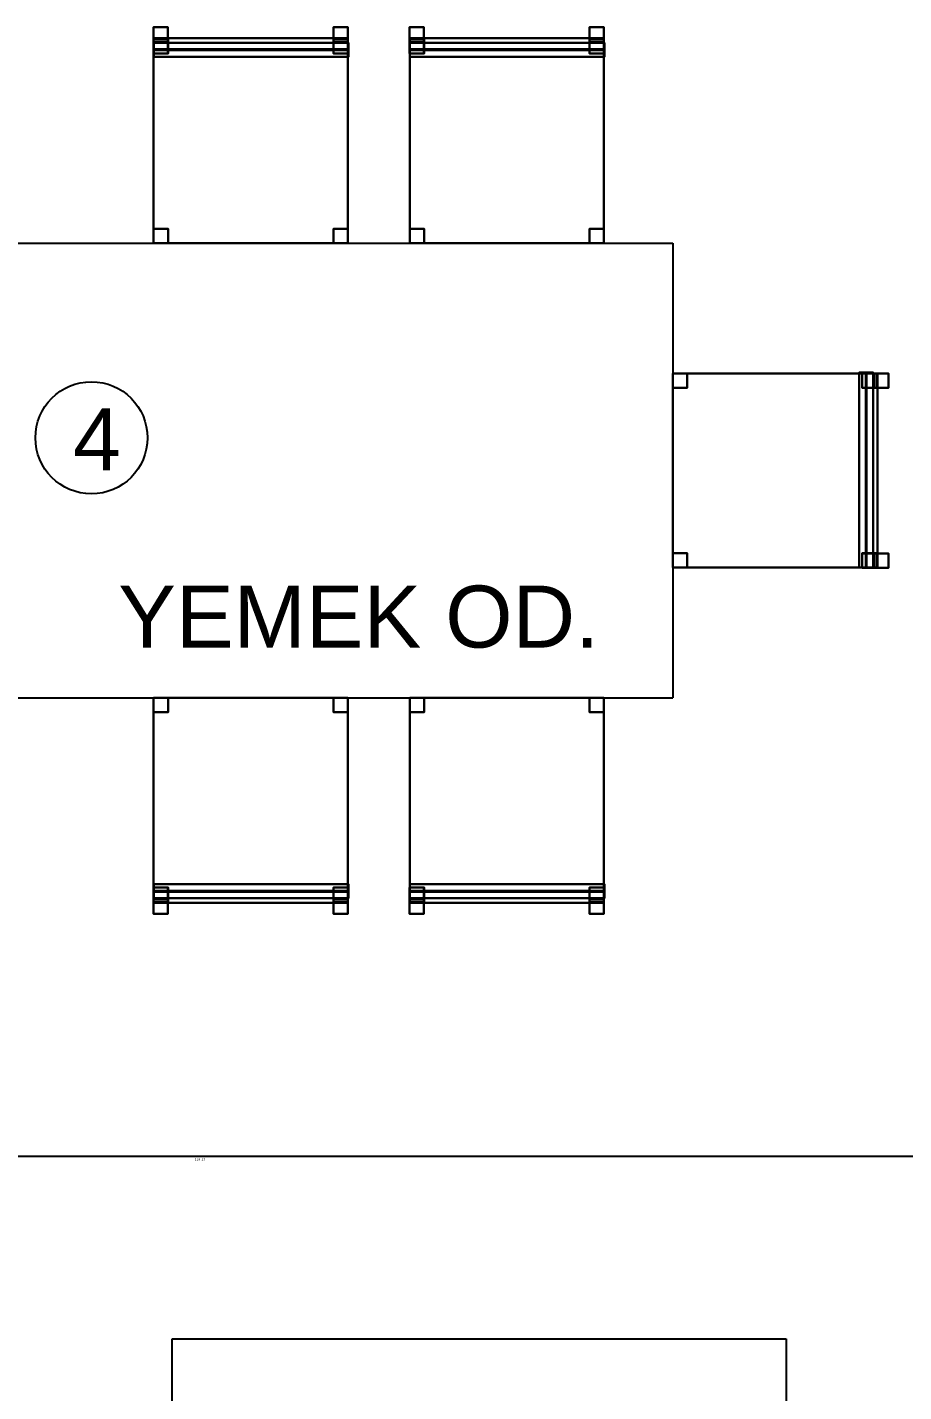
# Model space of a CAD drawing. Header units: millimetres. Extents: x 154 to 5560, y 36 to 724.
# Drawn here: x 4786.2 to 4839.1, y 266.2 to 348.5 of the extents above; entities that cross this region are included whole.
import ezdxf

# ---------------------------------------------------------------- set-up
doc = ezdxf.new("R2010")
doc.units = ezdxf.units.MM
doc.layers.add('MİMARİ PLAN', color=8, linetype='Continuous')
doc.styles.get("Standard").update_dxf_attribs({"font": 'arial.ttf'})
doc.styles.add('taho', font='tahoma.ttf')
doc.dimstyles.new('PATO', dxfattribs={"dimtxt": 0.15, "dimasz": 0.1, "dimexe": 0.02, "dimexo": 0, "dimgap": 0.1, "dimtad": 2, "dimzin": 1, "dimdsep": 46, "dimtxsty": 'taho', "dimblk": 'ARCHTICK', "dimcen": 0.1, "dimse1": 1, "dimse2": 1, "dimclrd": 256, "dimclre": 1, "dimclrt": 256, "dimadec": 0, "dimazin": 0, "dimtfac": 1, "dimtix": 1, "dimtmove": 0, "dimatfit": 3, "dimldrblk": 'ARCHTICK', "dimfxl": 1, "dimtolj": 1, "dimtzin": 0, "dimarcsym": 0})

# ---------------------------------------------------------------- blocks, each defined once
blk = doc.blocks.new('_ARCHTICK')
at = {"color": 0, "linetype": 'ByBlock', "const_width": 0.15}
blk.add_lwpolyline([(-0.5, -0.5), (0.5, 0.5)], dxfattribs=at)
blk = doc.blocks.new('*D261')
at = {"layer": 'Defpoints', "color": 0, "transparency": 16777216}
for p in [(4734.516, 290.415), (4858.684, 287.616), (4734.516, 280.371)]:
    blk.add_point(p, dxfattribs=at)
at = {"layer": 'MİMARİ PLAN', "lineweight": -2, "transparency": 16777216}
blk.add_line((4858.684, 280.371), (4734.516, 280.371), dxfattribs=at)
at = {"layer": 'MİMARİ PLAN', "lineweight": -2, "transparency": 16777216, "xscale": 0.1, "yscale": 0.1, "zscale": 0.1, "rotation": 180}
blk.add_blockref('_ARCHTICK', (4734.516, 280.371), dxfattribs=at)
at = {"layer": 'MİMARİ PLAN', "lineweight": -2, "transparency": 16777216, "xscale": 0.1, "yscale": 0.1, "zscale": 0.1}
blk.add_blockref('_ARCHTICK', (4858.684, 280.371), dxfattribs=at)
at = {"layer": 'MİMARİ PLAN', "transparency": 16777216, "insert": (4796.6, 280.195), "char_height": 0.15, "attachment_point": 5, "style": 'taho'}
blk.add_mtext('\\A1;124.17', dxfattribs=at)

msp = doc.modelspace()

# ---------------------------------------------------------------- linework, layer by layer
at = {"layer": 'MİMARİ PLAN'}
for p, q in [((4785.235, 335.479, -8.637), (4825.129, 335.479, -8.637)), ((4825.129, 335.479, -8.637), (4825.129, 308.052, -8.637)), ((4785.235, 308.052, -8.637), (4825.129, 308.052, -8.637)), ((4794.914, 249.432), (4794.914, 269.379)), ((4794.914, 269.379), (4831.967, 269.379)), ((4831.967, 269.379), (4831.967, 249.432))]:
    msp.add_line(p, q, dxfattribs=at)
msp.add_circle((4790.044, 323.739), 3.381, dxfattribs=at)
for points in [[(4794.66, 348.506, -8.718), (4794.66, 347.793, -19.162), (4793.788, 347.793, -19.162), (4793.788, 348.506, -8.718)], [(4793.788, 348.506, -8.718), (4793.788, 347.793, -19.162), (4793.788, 348.506, -8.718)], [(4793.788, 347.793, -19.162), (4793.788, 346.923, -19.103), (4793.788, 347.635, -8.658), (4793.788, 348.506, -8.718)], [(4793.788, 348.506, -8.718), (4793.788, 348.506, -8.718), (4794.66, 348.506, -8.718)], [(4793.788, 348.506, -8.718), (4793.788, 347.635, -8.658), (4794.66, 347.635, -8.658), (4794.66, 348.506, -8.718)], [(4794.66, 347.635, -8.658), (4794.66, 346.923, -19.103), (4794.66, 347.793, -19.162), (4794.66, 348.506, -8.718)], [(4805.521, 348.506, -8.718), (4805.521, 347.793, -19.162), (4804.649, 347.793, -19.162), (4804.649, 348.506, -8.718)], [(4804.649, 348.506, -8.718), (4804.649, 347.793, -19.162), (4804.649, 348.506, -8.718)], [(4804.649, 347.793, -19.162), (4804.649, 346.923, -19.103), (4804.649, 347.635, -8.658), (4804.649, 348.506, -8.718)], [(4804.649, 348.506, -8.718), (4804.649, 348.506, -8.718), (4805.521, 348.506, -8.718)], [(4804.649, 348.506, -8.718), (4804.649, 347.635, -8.658), (4805.521, 347.635, -8.658), (4805.521, 348.506, -8.718)], [(4805.521, 347.635, -8.658), (4805.521, 346.923, -19.103), (4805.521, 347.793, -19.162), (4805.521, 348.506, -8.718)], [(4810.113, 348.506, -8.718), (4810.113, 347.793, -19.162), (4809.241, 347.793, -19.162), (4809.241, 348.506, -8.718)], [(4809.241, 348.506, -8.718), (4809.241, 347.793, -19.162), (4809.241, 348.506, -8.718)], [(4809.241, 347.793, -19.162), (4809.241, 346.923, -19.103), (4809.241, 347.635, -8.658), (4809.241, 348.506, -8.718)], [(4809.241, 348.506, -8.718), (4809.241, 348.506, -8.718), (4810.113, 348.506, -8.718)], [(4809.241, 348.506, -8.718), (4809.241, 347.635, -8.658), (4810.113, 347.635, -8.658), (4810.113, 348.506, -8.718)], [(4810.113, 347.635, -8.658), (4810.113, 346.923, -19.103), (4810.113, 347.793, -19.162), (4810.113, 348.506, -8.718)], [(4820.974, 348.506, -8.718), (4820.974, 347.793, -19.162), (4820.102, 347.793, -19.162), (4820.102, 348.506, -8.718)], [(4820.102, 348.506, -8.718), (4820.102, 347.793, -19.162), (4820.102, 348.506, -8.718)], [(4820.102, 347.793, -19.162), (4820.102, 346.923, -19.103), (4820.102, 347.635, -8.658), (4820.102, 348.506, -8.718)], [(4820.102, 348.506, -8.718), (4820.102, 348.506, -8.718), (4820.974, 348.506, -8.718)], [(4820.102, 348.506, -8.718), (4820.102, 347.635, -8.658), (4820.974, 347.635, -8.658), (4820.974, 348.506, -8.718)], [(4820.974, 347.635, -8.658), (4820.974, 346.923, -19.103), (4820.974, 347.793, -19.162), (4820.974, 348.506, -8.718)], [(4794.66, 347.793, -19.162), (4794.66, 346.923, -19.103), (4793.788, 346.923, -19.103), (4793.788, 347.793, -19.162)], [(4793.788, 347.635, -8.658), (4793.788, 346.923, -19.103), (4794.66, 346.923, -19.103), (4794.66, 347.635, -8.658)], [(4805.521, 347.844, -19.106), (4805.521, 347.844, -19.688), (4793.8, 347.844, -19.688), (4793.8, 347.844, -19.106)], [(4805.521, 347.844, -19.688), (4805.521, 335.479, -19.688), (4793.8, 335.479, -19.688), (4793.8, 347.844, -19.688)], [(4793.8, 347.844, -19.106), (4793.8, 347.844, -19.688), (4793.8, 347.844, -19.106)], [(4793.8, 347.844, -19.688), (4793.8, 335.479, -19.688), (4793.8, 335.479, -19.106), (4793.8, 347.844, -19.106)], [(4793.8, 347.844, -19.106), (4793.8, 347.844, -19.106), (4805.521, 347.844, -19.106)], [(4793.8, 347.844, -19.106), (4793.8, 335.479, -19.106), (4805.521, 335.479, -19.106), (4805.521, 347.844, -19.106)], [(4794.672, 347.793, -19.688), (4794.672, 347.793, -31.901), (4793.8, 347.793, -31.901), (4793.8, 347.793, -19.688)], [(4794.672, 347.793, -31.901), (4794.672, 346.921, -31.901), (4793.8, 346.921, -31.901), (4793.8, 347.793, -31.901)], [(4793.8, 347.793, -19.688), (4793.8, 347.793, -31.901), (4793.8, 347.793, -19.688)], [(4793.8, 347.793, -31.901), (4793.8, 346.921, -31.901), (4793.8, 346.921, -19.688), (4793.8, 347.793, -19.688)], [(4793.8, 347.793, -19.688), (4793.8, 347.793, -19.688), (4794.672, 347.793, -19.688)], [(4793.8, 347.793, -19.688), (4793.8, 346.921, -19.688), (4794.672, 346.921, -19.688), (4794.672, 347.793, -19.688)], [(4805.564, 347.575, -8.654), (4805.564, 347.179, -14.457), (4793.804, 347.179, -14.457), (4793.804, 347.575, -8.654)], [(4793.804, 347.575, -8.654), (4793.804, 347.179, -14.457), (4793.804, 347.575, -8.654)], [(4793.804, 347.179, -14.457), (4793.804, 346.73, -14.426), (4793.804, 347.126, -8.624), (4793.804, 347.575, -8.654)], [(4793.804, 347.575, -8.654), (4793.804, 347.575, -8.654), (4805.564, 347.575, -8.654)], [(4793.804, 347.575, -8.654), (4793.804, 347.126, -8.624), (4805.564, 347.126, -8.624), (4805.564, 347.575, -8.654)], [(4794.66, 346.923, -19.103), (4794.66, 346.923, -19.103), (4794.66, 346.923, -19.103), (4794.66, 347.793, -19.162)], [(4794.672, 346.921, -19.688), (4794.672, 346.921, -31.901), (4794.672, 347.793, -31.901), (4794.672, 347.793, -19.688)], [(4794.672, 346.921, -31.901), (4794.672, 346.921, -31.901), (4794.672, 346.921, -31.901), (4794.672, 347.793, -31.901)], [(4805.521, 347.793, -19.688), (4805.521, 347.793, -31.901), (4804.649, 347.793, -31.901), (4804.649, 347.793, -19.688)], [(4805.521, 347.793, -31.901), (4805.521, 346.921, -31.901), (4804.649, 346.921, -31.901), (4804.649, 347.793, -31.901)], [(4804.649, 347.793, -19.688), (4804.649, 347.793, -31.901), (4804.649, 347.793, -19.688)], [(4804.649, 347.793, -31.901), (4804.649, 346.921, -31.901), (4804.649, 346.921, -19.688), (4804.649, 347.793, -19.688)], [(4804.649, 347.793, -19.688), (4804.649, 347.793, -19.688), (4805.521, 347.793, -19.688)], [(4804.649, 347.793, -19.688), (4804.649, 346.921, -19.688), (4805.521, 346.921, -19.688), (4805.521, 347.793, -19.688)], [(4805.521, 347.793, -19.162), (4805.521, 346.923, -19.103), (4804.649, 346.923, -19.103), (4804.649, 347.793, -19.162)], [(4804.649, 347.635, -8.658), (4804.649, 346.923, -19.103), (4805.521, 346.923, -19.103), (4805.521, 347.635, -8.658)], [(4805.521, 335.479, -19.106), (4805.521, 335.479, -19.688), (4805.521, 347.844, -19.688), (4805.521, 347.844, -19.106)], [(4805.521, 335.479, -19.688), (4805.521, 335.479, -19.688), (4805.521, 335.479, -19.688), (4805.521, 347.844, -19.688)], [(4805.521, 346.921, -19.688), (4805.521, 346.921, -31.901), (4805.521, 347.793, -31.901), (4805.521, 347.793, -19.688)], [(4805.521, 346.921, -31.901), (4805.521, 346.921, -31.901), (4805.521, 346.921, -31.901), (4805.521, 347.793, -31.901)], [(4805.521, 346.923, -19.103), (4805.521, 346.923, -19.103), (4805.521, 346.923, -19.103), (4805.521, 347.793, -19.162)], [(4805.564, 347.126, -8.624), (4805.564, 346.73, -14.426), (4805.564, 347.179, -14.457), (4805.564, 347.575, -8.654)], [(4810.113, 347.793, -19.162), (4810.113, 346.923, -19.103), (4809.241, 346.923, -19.103), (4809.241, 347.793, -19.162)], [(4809.241, 347.635, -8.658), (4809.241, 346.923, -19.103), (4810.113, 346.923, -19.103), (4810.113, 347.635, -8.658)], [(4820.974, 347.844, -19.106), (4820.974, 347.844, -19.688), (4809.253, 347.844, -19.688), (4809.253, 347.844, -19.106)], [(4820.974, 347.844, -19.688), (4820.974, 335.479, -19.688), (4809.253, 335.479, -19.688), (4809.253, 347.844, -19.688)], [(4809.253, 347.844, -19.106), (4809.253, 347.844, -19.688), (4809.253, 347.844, -19.106)], [(4809.253, 347.844, -19.688), (4809.253, 335.479, -19.688), (4809.253, 335.479, -19.106), (4809.253, 347.844, -19.106)], [(4809.253, 347.844, -19.106), (4809.253, 347.844, -19.106), (4820.974, 347.844, -19.106)], [(4809.253, 347.844, -19.106), (4809.253, 335.479, -19.106), (4820.974, 335.479, -19.106), (4820.974, 347.844, -19.106)], [(4810.125, 347.793, -19.688), (4810.125, 347.793, -31.901), (4809.253, 347.793, -31.901), (4809.253, 347.793, -19.688)], [(4810.125, 347.793, -31.901), (4810.125, 346.921, -31.901), (4809.253, 346.921, -31.901), (4809.253, 347.793, -31.901)], [(4809.253, 347.793, -19.688), (4809.253, 347.793, -31.901), (4809.253, 347.793, -19.688)], [(4809.253, 347.793, -31.901), (4809.253, 346.921, -31.901), (4809.253, 346.921, -19.688), (4809.253, 347.793, -19.688)], [(4809.253, 347.793, -19.688), (4809.253, 347.793, -19.688), (4810.125, 347.793, -19.688)], [(4809.253, 347.793, -19.688), (4809.253, 346.921, -19.688), (4810.125, 346.921, -19.688), (4810.125, 347.793, -19.688)], [(4821.017, 347.575, -8.654), (4821.017, 347.179, -14.457), (4809.257, 347.179, -14.457), (4809.257, 347.575, -8.654)], [(4809.257, 347.575, -8.654), (4809.257, 347.179, -14.457), (4809.257, 347.575, -8.654)], [(4809.257, 347.179, -14.457), (4809.257, 346.73, -14.426), (4809.257, 347.126, -8.624), (4809.257, 347.575, -8.654)], [(4809.257, 347.575, -8.654), (4809.257, 347.575, -8.654), (4821.017, 347.575, -8.654)], [(4809.257, 347.575, -8.654), (4809.257, 347.126, -8.624), (4821.017, 347.126, -8.624), (4821.017, 347.575, -8.654)], [(4810.113, 346.923, -19.103), (4810.113, 346.923, -19.103), (4810.113, 346.923, -19.103), (4810.113, 347.793, -19.162)], [(4810.125, 346.921, -19.688), (4810.125, 346.921, -31.901), (4810.125, 347.793, -31.901), (4810.125, 347.793, -19.688)], [(4810.125, 346.921, -31.901), (4810.125, 346.921, -31.901), (4810.125, 346.921, -31.901), (4810.125, 347.793, -31.901)], [(4820.974, 347.793, -19.688), (4820.974, 347.793, -31.901), (4820.102, 347.793, -31.901), (4820.102, 347.793, -19.688)], [(4820.974, 347.793, -31.901), (4820.974, 346.921, -31.901), (4820.102, 346.921, -31.901), (4820.102, 347.793, -31.901)], [(4820.102, 347.793, -19.688), (4820.102, 347.793, -31.901), (4820.102, 347.793, -19.688)], [(4820.102, 347.793, -31.901), (4820.102, 346.921, -31.901), (4820.102, 346.921, -19.688), (4820.102, 347.793, -19.688)], [(4820.102, 347.793, -19.688), (4820.102, 347.793, -19.688), (4820.974, 347.793, -19.688)], [(4820.102, 347.793, -19.688), (4820.102, 346.921, -19.688), (4820.974, 346.921, -19.688), (4820.974, 347.793, -19.688)], [(4820.974, 347.793, -19.162), (4820.974, 346.923, -19.103), (4820.102, 346.923, -19.103), (4820.102, 347.793, -19.162)], [(4820.102, 347.635, -8.658), (4820.102, 346.923, -19.103), (4820.974, 346.923, -19.103), (4820.974, 347.635, -8.658)], [(4820.974, 335.479, -19.106), (4820.974, 335.479, -19.688), (4820.974, 347.844, -19.688), (4820.974, 347.844, -19.106)], [(4820.974, 335.479, -19.688), (4820.974, 335.479, -19.688), (4820.974, 335.479, -19.688), (4820.974, 347.844, -19.688)], [(4820.974, 346.921, -19.688), (4820.974, 346.921, -31.901), (4820.974, 347.793, -31.901), (4820.974, 347.793, -19.688)], [(4820.974, 346.921, -31.901), (4820.974, 346.921, -31.901), (4820.974, 346.921, -31.901), (4820.974, 347.793, -31.901)], [(4820.974, 346.923, -19.103), (4820.974, 346.923, -19.103), (4820.974, 346.923, -19.103), (4820.974, 347.793, -19.162)], [(4821.017, 347.126, -8.624), (4821.017, 346.73, -14.426), (4821.017, 347.179, -14.457), (4821.017, 347.575, -8.654)], [(4793.788, 346.923, -19.103), (4793.788, 346.923, -19.103), (4794.66, 346.923, -19.103)], [(4793.8, 346.921, -19.688), (4793.8, 346.921, -31.901), (4794.672, 346.921, -31.901), (4794.672, 346.921, -19.688)], [(4793.8, 346.921, -31.901), (4793.8, 346.921, -31.901), (4794.672, 346.921, -31.901)], [(4805.564, 347.179, -14.457), (4805.564, 346.73, -14.426), (4793.804, 346.73, -14.426), (4793.804, 347.179, -14.457)], [(4793.804, 347.126, -8.624), (4793.804, 346.73, -14.426), (4805.564, 346.73, -14.426), (4805.564, 347.126, -8.624)], [(4793.804, 346.73, -14.426), (4793.804, 346.73, -14.426), (4805.564, 346.73, -14.426)], [(4804.649, 346.923, -19.103), (4804.649, 346.923, -19.103), (4805.521, 346.923, -19.103)], [(4804.649, 346.921, -19.688), (4804.649, 346.921, -31.901), (4805.521, 346.921, -31.901), (4805.521, 346.921, -19.688)], [(4804.649, 346.921, -31.901), (4804.649, 346.921, -31.901), (4805.521, 346.921, -31.901)], [(4805.564, 346.73, -14.426), (4805.564, 346.73, -14.426), (4805.564, 346.73, -14.426), (4805.564, 347.179, -14.457)], [(4809.241, 346.923, -19.103), (4809.241, 346.923, -19.103), (4810.113, 346.923, -19.103)], [(4809.253, 346.921, -19.688), (4809.253, 346.921, -31.901), (4810.125, 346.921, -31.901), (4810.125, 346.921, -19.688)], [(4809.253, 346.921, -31.901), (4809.253, 346.921, -31.901), (4810.125, 346.921, -31.901)], [(4821.017, 347.179, -14.457), (4821.017, 346.73, -14.426), (4809.257, 346.73, -14.426), (4809.257, 347.179, -14.457)], [(4809.257, 347.126, -8.624), (4809.257, 346.73, -14.426), (4821.017, 346.73, -14.426), (4821.017, 347.126, -8.624)], [(4809.257, 346.73, -14.426), (4809.257, 346.73, -14.426), (4821.017, 346.73, -14.426)], [(4820.102, 346.923, -19.103), (4820.102, 346.923, -19.103), (4820.974, 346.923, -19.103)], [(4820.102, 346.921, -19.688), (4820.102, 346.921, -31.901), (4820.974, 346.921, -31.901), (4820.974, 346.921, -19.688)], [(4820.102, 346.921, -31.901), (4820.102, 346.921, -31.901), (4820.974, 346.921, -31.901)], [(4821.017, 346.73, -14.426), (4821.017, 346.73, -14.426), (4821.017, 346.73, -14.426), (4821.017, 347.179, -14.457)], [(4794.672, 336.351, -19.688), (4794.672, 336.351, -31.901), (4793.8, 336.351, -31.901), (4793.8, 336.351, -19.688)], [(4794.672, 336.351, -31.901), (4794.672, 335.479, -31.901), (4793.8, 335.479, -31.901), (4793.8, 336.351, -31.901)], [(4793.8, 336.351, -19.688), (4793.8, 336.351, -31.901), (4793.8, 336.351, -19.688)], [(4793.8, 336.351, -31.901), (4793.8, 335.479, -31.901), (4793.8, 335.479, -19.688), (4793.8, 336.351, -19.688)], [(4793.8, 336.351, -19.688), (4793.8, 336.351, -19.688), (4794.672, 336.351, -19.688)], [(4793.8, 336.351, -19.688), (4793.8, 335.479, -19.688), (4794.672, 335.479, -19.688), (4794.672, 336.351, -19.688)], [(4794.672, 335.479, -19.688), (4794.672, 335.479, -31.901), (4794.672, 336.351, -31.901), (4794.672, 336.351, -19.688)], [(4794.672, 335.479, -31.901), (4794.672, 335.479, -31.901), (4794.672, 335.479, -31.901), (4794.672, 336.351, -31.901)], [(4805.521, 336.351, -19.688), (4805.521, 336.351, -31.901), (4804.649, 336.351, -31.901), (4804.649, 336.351, -19.688)], [(4805.521, 336.351, -31.901), (4805.521, 335.479, -31.901), (4804.649, 335.479, -31.901), (4804.649, 336.351, -31.901)], [(4804.649, 336.351, -19.688), (4804.649, 336.351, -31.901), (4804.649, 336.351, -19.688)], [(4804.649, 336.351, -31.901), (4804.649, 335.479, -31.901), (4804.649, 335.479, -19.688), (4804.649, 336.351, -19.688)], [(4804.649, 336.351, -19.688), (4804.649, 336.351, -19.688), (4805.521, 336.351, -19.688)], [(4804.649, 336.351, -19.688), (4804.649, 335.479, -19.688), (4805.521, 335.479, -19.688), (4805.521, 336.351, -19.688)], [(4805.521, 335.479, -19.688), (4805.521, 335.479, -31.901), (4805.521, 336.351, -31.901), (4805.521, 336.351, -19.688)], [(4805.521, 335.479, -31.901), (4805.521, 335.479, -31.901), (4805.521, 335.479, -31.901), (4805.521, 336.351, -31.901)], [(4810.125, 336.351, -19.688), (4810.125, 336.351, -31.901), (4809.253, 336.351, -31.901), (4809.253, 336.351, -19.688)], [(4810.125, 336.351, -31.901), (4810.125, 335.479, -31.901), (4809.253, 335.479, -31.901), (4809.253, 336.351, -31.901)], [(4809.253, 336.351, -19.688), (4809.253, 336.351, -31.901), (4809.253, 336.351, -19.688)], [(4809.253, 336.351, -31.901), (4809.253, 335.479, -31.901), (4809.253, 335.479, -19.688), (4809.253, 336.351, -19.688)], [(4809.253, 336.351, -19.688), (4809.253, 336.351, -19.688), (4810.125, 336.351, -19.688)], [(4809.253, 336.351, -19.688), (4809.253, 335.479, -19.688), (4810.125, 335.479, -19.688), (4810.125, 336.351, -19.688)], [(4810.125, 335.479, -19.688), (4810.125, 335.479, -31.901), (4810.125, 336.351, -31.901), (4810.125, 336.351, -19.688)], [(4810.125, 335.479, -31.901), (4810.125, 335.479, -31.901), (4810.125, 335.479, -31.901), (4810.125, 336.351, -31.901)], [(4820.974, 336.351, -19.688), (4820.974, 336.351, -31.901), (4820.102, 336.351, -31.901), (4820.102, 336.351, -19.688)], [(4820.974, 336.351, -31.901), (4820.974, 335.479, -31.901), (4820.102, 335.479, -31.901), (4820.102, 336.351, -31.901)], [(4820.102, 336.351, -19.688), (4820.102, 336.351, -31.901), (4820.102, 336.351, -19.688)], [(4820.102, 336.351, -31.901), (4820.102, 335.479, -31.901), (4820.102, 335.479, -19.688), (4820.102, 336.351, -19.688)], [(4820.102, 336.351, -19.688), (4820.102, 336.351, -19.688), (4820.974, 336.351, -19.688)], [(4820.102, 336.351, -19.688), (4820.102, 335.479, -19.688), (4820.974, 335.479, -19.688), (4820.974, 336.351, -19.688)], [(4820.974, 335.479, -19.688), (4820.974, 335.479, -31.901), (4820.974, 336.351, -31.901), (4820.974, 336.351, -19.688)], [(4820.974, 335.479, -31.901), (4820.974, 335.479, -31.901), (4820.974, 335.479, -31.901), (4820.974, 336.351, -31.901)], [(4793.8, 335.479, -19.688), (4793.8, 335.479, -31.901), (4794.672, 335.479, -31.901), (4794.672, 335.479, -19.688)], [(4793.8, 335.479, -31.901), (4793.8, 335.479, -31.901), (4794.672, 335.479, -31.901)], [(4793.8, 335.479, -19.106), (4793.8, 335.479, -19.688), (4805.521, 335.479, -19.688), (4805.521, 335.479, -19.106)], [(4793.8, 335.479, -19.688), (4793.8, 335.479, -19.688), (4805.521, 335.479, -19.688)], [(4804.649, 335.479, -19.688), (4804.649, 335.479, -31.901), (4805.521, 335.479, -31.901), (4805.521, 335.479, -19.688)], [(4804.649, 335.479, -31.901), (4804.649, 335.479, -31.901), (4805.521, 335.479, -31.901)], [(4809.253, 335.479, -19.688), (4809.253, 335.479, -31.901), (4810.125, 335.479, -31.901), (4810.125, 335.479, -19.688)], [(4809.253, 335.479, -31.901), (4809.253, 335.479, -31.901), (4810.125, 335.479, -31.901)], [(4809.253, 335.479, -19.106), (4809.253, 335.479, -19.688), (4820.974, 335.479, -19.688), (4820.974, 335.479, -19.106)], [(4809.253, 335.479, -19.688), (4809.253, 335.479, -19.688), (4820.974, 335.479, -19.688)], [(4820.102, 335.479, -19.688), (4820.102, 335.479, -31.901), (4820.974, 335.479, -31.901), (4820.974, 335.479, -19.688)], [(4820.102, 335.479, -31.901), (4820.102, 335.479, -31.901), (4820.974, 335.479, -31.901)], [(4836.776, 315.909, 1.845), (4836.38, 315.909, -3.957), (4836.38, 327.669, -3.957), (4836.776, 327.669, 1.845)], [(4836.38, 315.909, -3.957), (4836.38, 315.909, -3.957), (4836.38, 327.669, -3.957)], [(4836.776, 327.669, 1.845), (4836.38, 327.669, -3.957), (4836.829, 327.669, -3.988), (4837.225, 327.669, 1.815)], [(4836.38, 327.669, -3.957), (4836.38, 327.669, -3.957), (4836.38, 327.669, -3.957), (4836.829, 327.669, -3.988)], [(4836.829, 327.669, -3.988), (4836.38, 327.669, -3.957), (4836.38, 315.909, -3.957), (4836.829, 315.909, -3.988)], [(4837.225, 315.909, 1.815), (4836.776, 315.909, 1.845), (4836.776, 327.669, 1.845), (4837.225, 327.669, 1.815)], [(4837.225, 327.669, 1.815), (4836.829, 327.669, -3.988), (4836.829, 315.909, -3.988), (4837.225, 315.909, 1.815)], [(4837.225, 315.909, 1.815), (4837.225, 315.909, 1.815), (4837.225, 327.669, 1.815)], [(4825.129, 326.754, -9.219), (4825.129, 326.754, -21.432), (4825.129, 327.627, -21.432), (4825.129, 327.627, -9.219)], [(4825.129, 326.754, -21.432), (4825.129, 326.754, -21.432), (4825.129, 327.627, -21.432)], [(4825.129, 327.627, -9.219), (4825.129, 327.627, -21.432), (4826.001, 327.627, -21.432), (4826.001, 327.627, -9.219)], [(4825.129, 327.627, -21.432), (4825.129, 327.627, -21.432), (4825.129, 327.627, -21.432), (4826.001, 327.627, -21.432)], [(4826.001, 327.627, -21.432), (4825.129, 327.627, -21.432), (4825.129, 326.754, -21.432), (4826.001, 326.754, -21.432)], [(4826.001, 326.754, -9.219), (4825.129, 326.754, -9.219), (4825.129, 327.627, -9.219), (4826.001, 327.627, -9.219)], [(4825.129, 315.905, -8.637), (4825.129, 315.905, -9.219), (4825.129, 327.627, -9.219), (4825.129, 327.627, -8.637)], [(4825.129, 315.905, -9.219), (4825.129, 315.905, -9.219), (4825.129, 327.627, -9.219)], [(4825.129, 327.627, -8.637), (4825.129, 327.627, -9.219), (4837.493, 327.627, -9.219), (4837.493, 327.627, -8.637)], [(4825.129, 327.627, -9.219), (4825.129, 327.627, -9.219), (4825.129, 327.627, -9.219), (4837.493, 327.627, -9.219)], [(4837.493, 327.627, -9.219), (4825.129, 327.627, -9.219), (4825.129, 315.905, -9.219), (4837.493, 315.905, -9.219)], [(4837.493, 315.905, -8.637), (4825.129, 315.905, -8.637), (4825.129, 327.627, -8.637), (4837.493, 327.627, -8.637)], [(4826.001, 327.627, -9.219), (4826.001, 327.627, -21.432), (4826.001, 326.754, -21.432), (4826.001, 326.754, -9.219)], [(4826.001, 326.754, -9.219), (4826.001, 326.754, -9.219), (4826.001, 327.627, -9.219)], [(4836.57, 326.754, -9.219), (4836.57, 326.754, -21.432), (4836.57, 327.627, -21.432), (4836.57, 327.627, -9.219)], [(4836.57, 326.754, -21.432), (4836.57, 326.754, -21.432), (4836.57, 327.627, -21.432)], [(4836.57, 327.627, -9.219), (4836.57, 327.627, -21.432), (4837.443, 327.627, -21.432), (4837.443, 327.627, -9.219)], [(4836.57, 327.627, -21.432), (4836.57, 327.627, -21.432), (4836.57, 327.627, -21.432), (4837.443, 327.627, -21.432)], [(4837.443, 327.627, -21.432), (4836.57, 327.627, -21.432), (4836.57, 326.754, -21.432), (4837.443, 326.754, -21.432)], [(4837.443, 326.754, -9.219), (4836.57, 326.754, -9.219), (4836.57, 327.627, -9.219), (4837.443, 327.627, -9.219)], [(4837.285, 326.754, 1.81), (4836.572, 326.754, -8.634), (4836.572, 327.627, -8.634), (4837.285, 327.627, 1.81)], [(4836.572, 326.754, -8.634), (4836.572, 326.754, -8.634), (4836.572, 327.627, -8.634)], [(4837.285, 327.627, 1.81), (4836.572, 327.627, -8.634), (4837.443, 327.627, -8.694), (4838.155, 327.627, 1.751)], [(4836.572, 327.627, -8.634), (4836.572, 327.627, -8.634), (4836.572, 327.627, -8.634), (4837.443, 327.627, -8.694)], [(4837.443, 327.627, -8.694), (4836.572, 327.627, -8.634), (4836.572, 326.754, -8.634), (4837.443, 326.754, -8.694)], [(4838.155, 326.754, 1.751), (4837.285, 326.754, 1.81), (4837.285, 327.627, 1.81), (4838.155, 327.627, 1.751)], [(4837.443, 327.627, -9.219), (4837.443, 327.627, -21.432), (4837.443, 326.754, -21.432), (4837.443, 326.754, -9.219)], [(4837.443, 326.754, -9.219), (4837.443, 326.754, -9.219), (4837.443, 327.627, -9.219)], [(4838.155, 327.627, 1.751), (4837.443, 327.627, -8.694), (4837.443, 326.754, -8.694), (4838.155, 326.754, 1.751)], [(4837.493, 327.627, -8.637), (4837.493, 327.627, -9.219), (4837.493, 315.905, -9.219), (4837.493, 315.905, -8.637)], [(4837.493, 315.905, -8.637), (4837.493, 315.905, -8.637), (4837.493, 327.627, -8.637)], [(4838.155, 326.754, 1.751), (4838.155, 326.754, 1.751), (4838.155, 327.627, 1.751)], [(4826.001, 326.754, -21.432), (4825.129, 326.754, -21.432), (4825.129, 326.754, -9.219), (4826.001, 326.754, -9.219)], [(4826.001, 326.754, -9.219), (4826.001, 326.754, -21.432), (4826.001, 326.754, -9.219)], [(4837.443, 326.754, -21.432), (4836.57, 326.754, -21.432), (4836.57, 326.754, -9.219), (4837.443, 326.754, -9.219)], [(4837.443, 326.754, -8.694), (4836.572, 326.754, -8.634), (4837.285, 326.754, 1.81), (4838.155, 326.754, 1.751)], [(4837.443, 326.754, -9.219), (4837.443, 326.754, -21.432), (4837.443, 326.754, -9.219)], [(4838.155, 326.754, 1.751), (4837.443, 326.754, -8.694), (4838.155, 326.754, 1.751)], [(4825.129, 315.905, -9.219), (4825.129, 315.905, -21.432), (4825.129, 316.777, -21.432), (4825.129, 316.777, -9.219)], [(4825.129, 315.905, -21.432), (4825.129, 315.905, -21.432), (4825.129, 316.777, -21.432)], [(4825.129, 316.777, -9.219), (4825.129, 316.777, -21.432), (4826.001, 316.777, -21.432), (4826.001, 316.777, -9.219)], [(4825.129, 316.777, -21.432), (4825.129, 316.777, -21.432), (4825.129, 316.777, -21.432), (4826.001, 316.777, -21.432)], [(4826.001, 316.777, -21.432), (4825.129, 316.777, -21.432), (4825.129, 315.905, -21.432), (4826.001, 315.905, -21.432)], [(4826.001, 315.905, -9.219), (4825.129, 315.905, -9.219), (4825.129, 316.777, -9.219), (4826.001, 316.777, -9.219)], [(4826.001, 316.777, -9.219), (4826.001, 316.777, -21.432), (4826.001, 315.905, -21.432), (4826.001, 315.905, -9.219)], [(4826.001, 315.905, -9.219), (4826.001, 315.905, -9.219), (4826.001, 316.777, -9.219)], [(4836.57, 315.905, -9.219), (4836.57, 315.905, -21.432), (4836.57, 316.777, -21.432), (4836.57, 316.777, -9.219)], [(4836.57, 315.905, -21.432), (4836.57, 315.905, -21.432), (4836.57, 316.777, -21.432)], [(4836.57, 316.777, -9.219), (4836.57, 316.777, -21.432), (4837.443, 316.777, -21.432), (4837.443, 316.777, -9.219)], [(4836.57, 316.777, -21.432), (4836.57, 316.777, -21.432), (4836.57, 316.777, -21.432), (4837.443, 316.777, -21.432)], [(4837.443, 316.777, -21.432), (4836.57, 316.777, -21.432), (4836.57, 315.905, -21.432), (4837.443, 315.905, -21.432)], [(4837.443, 315.905, -9.219), (4836.57, 315.905, -9.219), (4836.57, 316.777, -9.219), (4837.443, 316.777, -9.219)], [(4837.285, 315.893, 1.81), (4836.572, 315.893, -8.634), (4836.572, 316.765, -8.634), (4837.285, 316.765, 1.81)], [(4836.572, 315.893, -8.634), (4836.572, 315.893, -8.634), (4836.572, 316.765, -8.634)], [(4837.285, 316.765, 1.81), (4836.572, 316.765, -8.634), (4837.443, 316.765, -8.694), (4838.155, 316.765, 1.751)], [(4836.572, 316.765, -8.634), (4836.572, 316.765, -8.634), (4836.572, 316.765, -8.634), (4837.443, 316.765, -8.694)], [(4837.443, 316.765, -8.694), (4836.572, 316.765, -8.634), (4836.572, 315.893, -8.634), (4837.443, 315.893, -8.694)], [(4838.155, 315.893, 1.751), (4837.285, 315.893, 1.81), (4837.285, 316.765, 1.81), (4838.155, 316.765, 1.751)], [(4837.443, 316.777, -9.219), (4837.443, 316.777, -21.432), (4837.443, 315.905, -21.432), (4837.443, 315.905, -9.219)], [(4837.443, 315.905, -9.219), (4837.443, 315.905, -9.219), (4837.443, 316.777, -9.219)], [(4838.155, 316.765, 1.751), (4837.443, 316.765, -8.694), (4837.443, 315.893, -8.694), (4838.155, 315.893, 1.751)], [(4838.155, 315.893, 1.751), (4838.155, 315.893, 1.751), (4838.155, 316.765, 1.751)], [(4826.001, 315.905, -21.432), (4825.129, 315.905, -21.432), (4825.129, 315.905, -9.219), (4826.001, 315.905, -9.219)], [(4837.493, 315.905, -9.219), (4825.129, 315.905, -9.219), (4825.129, 315.905, -8.637), (4837.493, 315.905, -8.637)], [(4826.001, 315.905, -9.219), (4826.001, 315.905, -21.432), (4826.001, 315.905, -9.219)], [(4836.829, 315.909, -3.988), (4836.38, 315.909, -3.957), (4836.776, 315.909, 1.845), (4837.225, 315.909, 1.815)], [(4837.443, 315.905, -21.432), (4836.57, 315.905, -21.432), (4836.57, 315.905, -9.219), (4837.443, 315.905, -9.219)], [(4837.443, 315.893, -8.694), (4836.572, 315.893, -8.634), (4837.285, 315.893, 1.81), (4838.155, 315.893, 1.751)], [(4837.225, 315.909, 1.815), (4836.829, 315.909, -3.988), (4837.225, 315.909, 1.815)], [(4837.443, 315.905, -9.219), (4837.443, 315.905, -21.432), (4837.443, 315.905, -9.219)], [(4838.155, 315.893, 1.751), (4837.443, 315.893, -8.694), (4838.155, 315.893, 1.751)], [(4837.493, 315.905, -8.637), (4837.493, 315.905, -9.219), (4837.493, 315.905, -8.637)], [(4794.672, 308.052, -9.219), (4794.672, 308.052, -21.432), (4793.8, 308.052, -21.432), (4793.8, 308.052, -9.219)], [(4794.672, 308.052, -21.432), (4794.672, 308.052, -21.432), (4793.8, 308.052, -21.432)], [(4793.8, 307.18, -21.432), (4793.8, 308.052, -21.432), (4794.672, 308.052, -21.432), (4794.672, 307.18, -21.432)], [(4793.8, 307.18, -9.219), (4793.8, 308.052, -9.219), (4793.8, 308.052, -21.432), (4793.8, 307.18, -21.432)], [(4794.672, 307.18, -9.219), (4794.672, 308.052, -9.219), (4793.8, 308.052, -9.219), (4793.8, 307.18, -9.219)], [(4805.521, 308.052, -8.637), (4805.521, 308.052, -9.219), (4793.8, 308.052, -9.219), (4793.8, 308.052, -8.637)], [(4805.521, 308.052, -9.219), (4805.521, 308.052, -9.219), (4793.8, 308.052, -9.219)], [(4793.8, 295.688, -9.219), (4793.8, 308.052, -9.219), (4805.521, 308.052, -9.219), (4805.521, 295.688, -9.219)], [(4793.8, 295.688, -8.637), (4793.8, 308.052, -8.637), (4793.8, 308.052, -9.219), (4793.8, 295.688, -9.219)], [(4805.521, 295.688, -8.637), (4805.521, 308.052, -8.637), (4793.8, 308.052, -8.637), (4793.8, 295.688, -8.637)], [(4794.672, 307.18, -9.219), (4794.672, 307.18, -21.432), (4794.672, 308.052, -21.432), (4794.672, 308.052, -9.219)], [(4794.672, 307.18, -21.432), (4794.672, 308.052, -21.432), (4794.672, 308.052, -21.432)], [(4805.521, 308.052, -9.219), (4805.521, 308.052, -21.432), (4804.649, 308.052, -21.432), (4804.649, 308.052, -9.219)], [(4805.521, 308.052, -21.432), (4805.521, 308.052, -21.432), (4804.649, 308.052, -21.432)], [(4804.649, 307.18, -21.432), (4804.649, 308.052, -21.432), (4805.521, 308.052, -21.432), (4805.521, 307.18, -21.432)], [(4804.649, 307.18, -9.219), (4804.649, 308.052, -9.219), (4804.649, 308.052, -21.432), (4804.649, 307.18, -21.432)], [(4805.521, 307.18, -9.219), (4805.521, 308.052, -9.219), (4804.649, 308.052, -9.219), (4804.649, 307.18, -9.219)], [(4805.521, 307.18, -9.219), (4805.521, 307.18, -21.432), (4805.521, 308.052, -21.432), (4805.521, 308.052, -9.219)], [(4805.521, 307.18, -21.432), (4805.521, 308.052, -21.432), (4805.521, 308.052, -21.432)], [(4805.521, 295.688, -8.637), (4805.521, 295.688, -9.219), (4805.521, 308.052, -9.219), (4805.521, 308.052, -8.637)], [(4805.521, 295.688, -9.219), (4805.521, 308.052, -9.219), (4805.521, 308.052, -9.219)], [(4810.125, 308.052, -9.219), (4810.125, 308.052, -21.432), (4809.253, 308.052, -21.432), (4809.253, 308.052, -9.219)], [(4810.125, 308.052, -21.432), (4810.125, 308.052, -21.432), (4809.253, 308.052, -21.432)], [(4809.253, 307.18, -21.432), (4809.253, 308.052, -21.432), (4810.125, 308.052, -21.432), (4810.125, 307.18, -21.432)], [(4809.253, 307.18, -9.219), (4809.253, 308.052, -9.219), (4809.253, 308.052, -21.432), (4809.253, 307.18, -21.432)], [(4810.125, 307.18, -9.219), (4810.125, 308.052, -9.219), (4809.253, 308.052, -9.219), (4809.253, 307.18, -9.219)], [(4820.974, 308.052, -8.637), (4820.974, 308.052, -9.219), (4809.253, 308.052, -9.219), (4809.253, 308.052, -8.637)], [(4820.974, 308.052, -9.219), (4820.974, 308.052, -9.219), (4809.253, 308.052, -9.219)], [(4809.253, 295.688, -9.219), (4809.253, 308.052, -9.219), (4820.974, 308.052, -9.219), (4820.974, 295.688, -9.219)], [(4809.253, 295.688, -8.637), (4809.253, 308.052, -8.637), (4809.253, 308.052, -9.219), (4809.253, 295.688, -9.219)], [(4820.974, 295.688, -8.637), (4820.974, 308.052, -8.637), (4809.253, 308.052, -8.637), (4809.253, 295.688, -8.637)], [(4810.125, 307.18, -9.219), (4810.125, 307.18, -21.432), (4810.125, 308.052, -21.432), (4810.125, 308.052, -9.219)], [(4810.125, 307.18, -21.432), (4810.125, 308.052, -21.432), (4810.125, 308.052, -21.432)], [(4820.974, 308.052, -9.219), (4820.974, 308.052, -21.432), (4820.102, 308.052, -21.432), (4820.102, 308.052, -9.219)], [(4820.974, 308.052, -21.432), (4820.974, 308.052, -21.432), (4820.102, 308.052, -21.432)], [(4820.102, 307.18, -21.432), (4820.102, 308.052, -21.432), (4820.974, 308.052, -21.432), (4820.974, 307.18, -21.432)], [(4820.102, 307.18, -9.219), (4820.102, 308.052, -9.219), (4820.102, 308.052, -21.432), (4820.102, 307.18, -21.432)], [(4820.974, 307.18, -9.219), (4820.974, 308.052, -9.219), (4820.102, 308.052, -9.219), (4820.102, 307.18, -9.219)], [(4820.974, 307.18, -9.219), (4820.974, 307.18, -21.432), (4820.974, 308.052, -21.432), (4820.974, 308.052, -9.219)], [(4820.974, 307.18, -21.432), (4820.974, 308.052, -21.432), (4820.974, 308.052, -21.432)], [(4820.974, 295.688, -8.637), (4820.974, 295.688, -9.219), (4820.974, 308.052, -9.219), (4820.974, 308.052, -8.637)], [(4820.974, 295.688, -9.219), (4820.974, 308.052, -9.219), (4820.974, 308.052, -9.219)], [(4793.8, 307.18, -9.219), (4793.8, 307.18, -21.432), (4794.672, 307.18, -21.432), (4794.672, 307.18, -9.219)], [(4793.8, 307.18, -9.219), (4793.8, 307.18, -9.219), (4793.8, 307.18, -21.432), (4793.8, 307.18, -9.219)], [(4794.672, 307.18, -9.219), (4794.672, 307.18, -9.219), (4793.8, 307.18, -9.219)], [(4804.649, 307.18, -9.219), (4804.649, 307.18, -21.432), (4805.521, 307.18, -21.432), (4805.521, 307.18, -9.219)], [(4804.649, 307.18, -9.219), (4804.649, 307.18, -9.219), (4804.649, 307.18, -21.432), (4804.649, 307.18, -9.219)], [(4805.521, 307.18, -9.219), (4805.521, 307.18, -9.219), (4804.649, 307.18, -9.219)], [(4809.253, 307.18, -9.219), (4809.253, 307.18, -21.432), (4810.125, 307.18, -21.432), (4810.125, 307.18, -9.219)], [(4809.253, 307.18, -9.219), (4809.253, 307.18, -9.219), (4809.253, 307.18, -21.432), (4809.253, 307.18, -9.219)], [(4810.125, 307.18, -9.219), (4810.125, 307.18, -9.219), (4809.253, 307.18, -9.219)], [(4820.102, 307.18, -9.219), (4820.102, 307.18, -21.432), (4820.974, 307.18, -21.432), (4820.974, 307.18, -9.219)], [(4820.102, 307.18, -9.219), (4820.102, 307.18, -9.219), (4820.102, 307.18, -21.432), (4820.102, 307.18, -9.219)], [(4820.974, 307.18, -9.219), (4820.974, 307.18, -9.219), (4820.102, 307.18, -9.219)], [(4794.66, 295.896, 1.81), (4794.66, 296.609, -8.634), (4793.788, 296.609, -8.634), (4793.788, 295.896, 1.81)], [(4794.66, 296.609, -8.634), (4794.66, 296.609, -8.634), (4793.788, 296.609, -8.634)], [(4793.788, 295.738, -8.694), (4793.788, 296.609, -8.634), (4794.66, 296.609, -8.634), (4794.66, 295.738, -8.694)], [(4793.788, 295.026, 1.751), (4793.788, 295.896, 1.81), (4793.788, 296.609, -8.634), (4793.788, 295.738, -8.694)], [(4794.672, 296.611, -9.219), (4794.672, 296.611, -21.432), (4793.8, 296.611, -21.432), (4793.8, 296.611, -9.219)], [(4794.672, 296.611, -21.432), (4794.672, 296.611, -21.432), (4793.8, 296.611, -21.432)], [(4793.8, 295.738, -21.432), (4793.8, 296.611, -21.432), (4794.672, 296.611, -21.432), (4794.672, 295.738, -21.432)], [(4793.8, 295.738, -9.219), (4793.8, 296.611, -9.219), (4793.8, 296.611, -21.432), (4793.8, 295.738, -21.432)], [(4794.672, 295.738, -9.219), (4794.672, 296.611, -9.219), (4793.8, 296.611, -9.219), (4793.8, 295.738, -9.219)], [(4805.564, 296.405, 1.845), (4805.564, 296.801, -3.957), (4793.804, 296.801, -3.957), (4793.804, 296.405, 1.845)], [(4805.564, 296.801, -3.957), (4805.564, 296.801, -3.957), (4793.804, 296.801, -3.957)], [(4793.804, 296.352, -3.988), (4793.804, 296.801, -3.957), (4805.564, 296.801, -3.957), (4805.564, 296.352, -3.988)], [(4793.804, 295.957, 1.815), (4793.804, 296.405, 1.845), (4793.804, 296.801, -3.957), (4793.804, 296.352, -3.988)], [(4805.564, 295.957, 1.815), (4805.564, 296.405, 1.845), (4793.804, 296.405, 1.845), (4793.804, 295.957, 1.815)], [(4794.66, 295.026, 1.751), (4794.66, 295.738, -8.694), (4794.66, 296.609, -8.634), (4794.66, 295.896, 1.81)], [(4794.66, 295.738, -8.694), (4794.66, 296.609, -8.634), (4794.66, 296.609, -8.634)], [(4794.672, 295.738, -9.219), (4794.672, 295.738, -21.432), (4794.672, 296.611, -21.432), (4794.672, 296.611, -9.219)], [(4794.672, 295.738, -21.432), (4794.672, 296.611, -21.432), (4794.672, 296.611, -21.432)], [(4805.521, 296.611, -9.219), (4805.521, 296.611, -21.432), (4804.649, 296.611, -21.432), (4804.649, 296.611, -9.219)], [(4805.521, 296.611, -21.432), (4805.521, 296.611, -21.432), (4804.649, 296.611, -21.432)], [(4804.649, 295.738, -21.432), (4804.649, 296.611, -21.432), (4805.521, 296.611, -21.432), (4805.521, 295.738, -21.432)], [(4804.649, 295.738, -9.219), (4804.649, 296.611, -9.219), (4804.649, 296.611, -21.432), (4804.649, 295.738, -21.432)], [(4805.521, 295.738, -9.219), (4805.521, 296.611, -9.219), (4804.649, 296.611, -9.219), (4804.649, 295.738, -9.219)], [(4805.521, 295.896, 1.81), (4805.521, 296.609, -8.634), (4804.649, 296.609, -8.634), (4804.649, 295.896, 1.81)], [(4805.521, 296.609, -8.634), (4805.521, 296.609, -8.634), (4804.649, 296.609, -8.634)], [(4804.649, 295.738, -8.694), (4804.649, 296.609, -8.634), (4805.521, 296.609, -8.634), (4805.521, 295.738, -8.694)], [(4804.649, 295.026, 1.751), (4804.649, 295.896, 1.81), (4804.649, 296.609, -8.634), (4804.649, 295.738, -8.694)], [(4805.521, 295.738, -9.219), (4805.521, 295.738, -21.432), (4805.521, 296.611, -21.432), (4805.521, 296.611, -9.219)], [(4805.521, 295.738, -21.432), (4805.521, 296.611, -21.432), (4805.521, 296.611, -21.432)], [(4805.521, 295.026, 1.751), (4805.521, 295.738, -8.694), (4805.521, 296.609, -8.634), (4805.521, 295.896, 1.81)], [(4805.521, 295.738, -8.694), (4805.521, 296.609, -8.634), (4805.521, 296.609, -8.634)], [(4805.564, 295.957, 1.815), (4805.564, 296.352, -3.988), (4805.564, 296.801, -3.957), (4805.564, 296.405, 1.845)], [(4805.564, 296.352, -3.988), (4805.564, 296.801, -3.957), (4805.564, 296.801, -3.957)], [(4810.113, 295.896, 1.81), (4810.113, 296.609, -8.634), (4809.241, 296.609, -8.634), (4809.241, 295.896, 1.81)], [(4810.113, 296.609, -8.634), (4810.113, 296.609, -8.634), (4809.241, 296.609, -8.634)], [(4809.241, 295.738, -8.694), (4809.241, 296.609, -8.634), (4810.113, 296.609, -8.634), (4810.113, 295.738, -8.694)], [(4809.241, 295.026, 1.751), (4809.241, 295.896, 1.81), (4809.241, 296.609, -8.634), (4809.241, 295.738, -8.694)], [(4810.125, 296.611, -9.219), (4810.125, 296.611, -21.432), (4809.253, 296.611, -21.432), (4809.253, 296.611, -9.219)], [(4810.125, 296.611, -21.432), (4810.125, 296.611, -21.432), (4809.253, 296.611, -21.432)], [(4809.253, 295.738, -21.432), (4809.253, 296.611, -21.432), (4810.125, 296.611, -21.432), (4810.125, 295.738, -21.432)], [(4809.253, 295.738, -9.219), (4809.253, 296.611, -9.219), (4809.253, 296.611, -21.432), (4809.253, 295.738, -21.432)], [(4810.125, 295.738, -9.219), (4810.125, 296.611, -9.219), (4809.253, 296.611, -9.219), (4809.253, 295.738, -9.219)], [(4821.017, 296.405, 1.845), (4821.017, 296.801, -3.957), (4809.257, 296.801, -3.957), (4809.257, 296.405, 1.845)], [(4821.017, 296.801, -3.957), (4821.017, 296.801, -3.957), (4809.257, 296.801, -3.957)], [(4809.257, 296.352, -3.988), (4809.257, 296.801, -3.957), (4821.017, 296.801, -3.957), (4821.017, 296.352, -3.988)], [(4809.257, 295.957, 1.815), (4809.257, 296.405, 1.845), (4809.257, 296.801, -3.957), (4809.257, 296.352, -3.988)], [(4821.017, 295.957, 1.815), (4821.017, 296.405, 1.845), (4809.257, 296.405, 1.845), (4809.257, 295.957, 1.815)], [(4810.113, 295.026, 1.751), (4810.113, 295.738, -8.694), (4810.113, 296.609, -8.634), (4810.113, 295.896, 1.81)], [(4810.113, 295.738, -8.694), (4810.113, 296.609, -8.634), (4810.113, 296.609, -8.634)], [(4810.125, 295.738, -9.219), (4810.125, 295.738, -21.432), (4810.125, 296.611, -21.432), (4810.125, 296.611, -9.219)], [(4810.125, 295.738, -21.432), (4810.125, 296.611, -21.432), (4810.125, 296.611, -21.432)], [(4820.974, 296.611, -9.219), (4820.974, 296.611, -21.432), (4820.102, 296.611, -21.432), (4820.102, 296.611, -9.219)], [(4820.974, 296.611, -21.432), (4820.974, 296.611, -21.432), (4820.102, 296.611, -21.432)], [(4820.102, 295.738, -21.432), (4820.102, 296.611, -21.432), (4820.974, 296.611, -21.432), (4820.974, 295.738, -21.432)], [(4820.102, 295.738, -9.219), (4820.102, 296.611, -9.219), (4820.102, 296.611, -21.432), (4820.102, 295.738, -21.432)], [(4820.974, 295.738, -9.219), (4820.974, 296.611, -9.219), (4820.102, 296.611, -9.219), (4820.102, 295.738, -9.219)], [(4820.974, 295.896, 1.81), (4820.974, 296.609, -8.634), (4820.102, 296.609, -8.634), (4820.102, 295.896, 1.81)], [(4820.974, 296.609, -8.634), (4820.974, 296.609, -8.634), (4820.102, 296.609, -8.634)], [(4820.102, 295.738, -8.694), (4820.102, 296.609, -8.634), (4820.974, 296.609, -8.634), (4820.974, 295.738, -8.694)], [(4820.102, 295.026, 1.751), (4820.102, 295.896, 1.81), (4820.102, 296.609, -8.634), (4820.102, 295.738, -8.694)], [(4820.974, 295.738, -9.219), (4820.974, 295.738, -21.432), (4820.974, 296.611, -21.432), (4820.974, 296.611, -9.219)], [(4820.974, 295.738, -21.432), (4820.974, 296.611, -21.432), (4820.974, 296.611, -21.432)], [(4820.974, 295.026, 1.751), (4820.974, 295.738, -8.694), (4820.974, 296.609, -8.634), (4820.974, 295.896, 1.81)], [(4820.974, 295.738, -8.694), (4820.974, 296.609, -8.634), (4820.974, 296.609, -8.634)], [(4821.017, 295.957, 1.815), (4821.017, 296.352, -3.988), (4821.017, 296.801, -3.957), (4821.017, 296.405, 1.845)], [(4821.017, 296.352, -3.988), (4821.017, 296.801, -3.957), (4821.017, 296.801, -3.957)], [(4794.66, 295.026, 1.751), (4794.66, 295.896, 1.81), (4793.788, 295.896, 1.81), (4793.788, 295.026, 1.751)], [(4793.788, 295.026, 1.751), (4793.788, 295.738, -8.694), (4794.66, 295.738, -8.694), (4794.66, 295.026, 1.751)], [(4793.788, 295.026, 1.751), (4793.788, 295.026, 1.751), (4793.788, 295.738, -8.694), (4793.788, 295.026, 1.751)], [(4793.8, 295.738, -9.219), (4793.8, 295.738, -21.432), (4794.672, 295.738, -21.432), (4794.672, 295.738, -9.219)], [(4793.8, 295.738, -9.219), (4793.8, 295.738, -9.219), (4793.8, 295.738, -21.432), (4793.8, 295.738, -9.219)], [(4794.672, 295.738, -9.219), (4794.672, 295.738, -9.219), (4793.8, 295.738, -9.219)], [(4793.8, 295.688, -8.637), (4793.8, 295.688, -9.219), (4805.521, 295.688, -9.219), (4805.521, 295.688, -8.637)], [(4793.8, 295.688, -8.637), (4793.8, 295.688, -8.637), (4793.8, 295.688, -9.219), (4793.8, 295.688, -8.637)], [(4805.521, 295.688, -8.637), (4805.521, 295.688, -8.637), (4793.8, 295.688, -8.637)], [(4793.804, 295.957, 1.815), (4793.804, 296.352, -3.988), (4805.564, 296.352, -3.988), (4805.564, 295.957, 1.815)], [(4793.804, 295.957, 1.815), (4793.804, 295.957, 1.815), (4793.804, 296.352, -3.988), (4793.804, 295.957, 1.815)], [(4805.564, 295.957, 1.815), (4805.564, 295.957, 1.815), (4793.804, 295.957, 1.815)], [(4805.521, 295.026, 1.751), (4805.521, 295.896, 1.81), (4804.649, 295.896, 1.81), (4804.649, 295.026, 1.751)], [(4804.649, 295.738, -9.219), (4804.649, 295.738, -21.432), (4805.521, 295.738, -21.432), (4805.521, 295.738, -9.219)], [(4804.649, 295.738, -9.219), (4804.649, 295.738, -9.219), (4804.649, 295.738, -21.432), (4804.649, 295.738, -9.219)], [(4805.521, 295.738, -9.219), (4805.521, 295.738, -9.219), (4804.649, 295.738, -9.219)], [(4804.649, 295.026, 1.751), (4804.649, 295.738, -8.694), (4805.521, 295.738, -8.694), (4805.521, 295.026, 1.751)], [(4804.649, 295.026, 1.751), (4804.649, 295.026, 1.751), (4804.649, 295.738, -8.694), (4804.649, 295.026, 1.751)], [(4810.113, 295.026, 1.751), (4810.113, 295.896, 1.81), (4809.241, 295.896, 1.81), (4809.241, 295.026, 1.751)], [(4809.241, 295.026, 1.751), (4809.241, 295.738, -8.694), (4810.113, 295.738, -8.694), (4810.113, 295.026, 1.751)], [(4809.241, 295.026, 1.751), (4809.241, 295.026, 1.751), (4809.241, 295.738, -8.694), (4809.241, 295.026, 1.751)], [(4809.253, 295.738, -9.219), (4809.253, 295.738, -21.432), (4810.125, 295.738, -21.432), (4810.125, 295.738, -9.219)], [(4809.253, 295.738, -9.219), (4809.253, 295.738, -9.219), (4809.253, 295.738, -21.432), (4809.253, 295.738, -9.219)], [(4810.125, 295.738, -9.219), (4810.125, 295.738, -9.219), (4809.253, 295.738, -9.219)], [(4809.253, 295.688, -8.637), (4809.253, 295.688, -9.219), (4820.974, 295.688, -9.219), (4820.974, 295.688, -8.637)], [(4809.253, 295.688, -8.637), (4809.253, 295.688, -8.637), (4809.253, 295.688, -9.219), (4809.253, 295.688, -8.637)], [(4820.974, 295.688, -8.637), (4820.974, 295.688, -8.637), (4809.253, 295.688, -8.637)], [(4809.257, 295.957, 1.815), (4809.257, 296.352, -3.988), (4821.017, 296.352, -3.988), (4821.017, 295.957, 1.815)], [(4809.257, 295.957, 1.815), (4809.257, 295.957, 1.815), (4809.257, 296.352, -3.988), (4809.257, 295.957, 1.815)], [(4821.017, 295.957, 1.815), (4821.017, 295.957, 1.815), (4809.257, 295.957, 1.815)], [(4820.974, 295.026, 1.751), (4820.974, 295.896, 1.81), (4820.102, 295.896, 1.81), (4820.102, 295.026, 1.751)], [(4820.102, 295.738, -9.219), (4820.102, 295.738, -21.432), (4820.974, 295.738, -21.432), (4820.974, 295.738, -9.219)], [(4820.102, 295.738, -9.219), (4820.102, 295.738, -9.219), (4820.102, 295.738, -21.432), (4820.102, 295.738, -9.219)], [(4820.974, 295.738, -9.219), (4820.974, 295.738, -9.219), (4820.102, 295.738, -9.219)], [(4820.102, 295.026, 1.751), (4820.102, 295.738, -8.694), (4820.974, 295.738, -8.694), (4820.974, 295.026, 1.751)], [(4820.102, 295.026, 1.751), (4820.102, 295.026, 1.751), (4820.102, 295.738, -8.694), (4820.102, 295.026, 1.751)], [(4794.66, 295.026, 1.751), (4794.66, 295.026, 1.751), (4793.788, 295.026, 1.751)], [(4805.521, 295.026, 1.751), (4805.521, 295.026, 1.751), (4804.649, 295.026, 1.751)], [(4810.113, 295.026, 1.751), (4810.113, 295.026, 1.751), (4809.241, 295.026, 1.751)], [(4820.974, 295.026, 1.751), (4820.974, 295.026, 1.751), (4820.102, 295.026, 1.751)]]:
    msp.add_3dface(points, dxfattribs=at)

# ---------------------------------------------------------------- texts
at = {"layer": 'MİMARİ PLAN', "char_height": 3.74, "attachment_point": 1}
for s, width, insert in [('4', 3.74, (4788.924, 325.524)), ('YEMEK OD.', 29.10103, (4791.658, 314.82))]:
    msp.add_mtext_dynamic_manual_height_columns(s, width=width, gutter_width=311.666, heights=[0], dxfattribs=dict(at, insert=insert))

# ---------------------------------------------------------------- dimensions: what is measured, and where the dimension line sits
at = {"layer": 'MİMARİ PLAN'}
dim = msp.add_linear_dim(base=(4734.516, 280.371), p1=(4858.684, 287.616), p2=(4734.516, 290.415), dimstyle='PATO', dxfattribs=at)
dim.commit()
dim.dimension.update_dxf_attribs({"geometry": '*D261', "text_midpoint": (4796.6, 280.371), "dimtype": 160})

doc.saveas('drawing.dxf')
